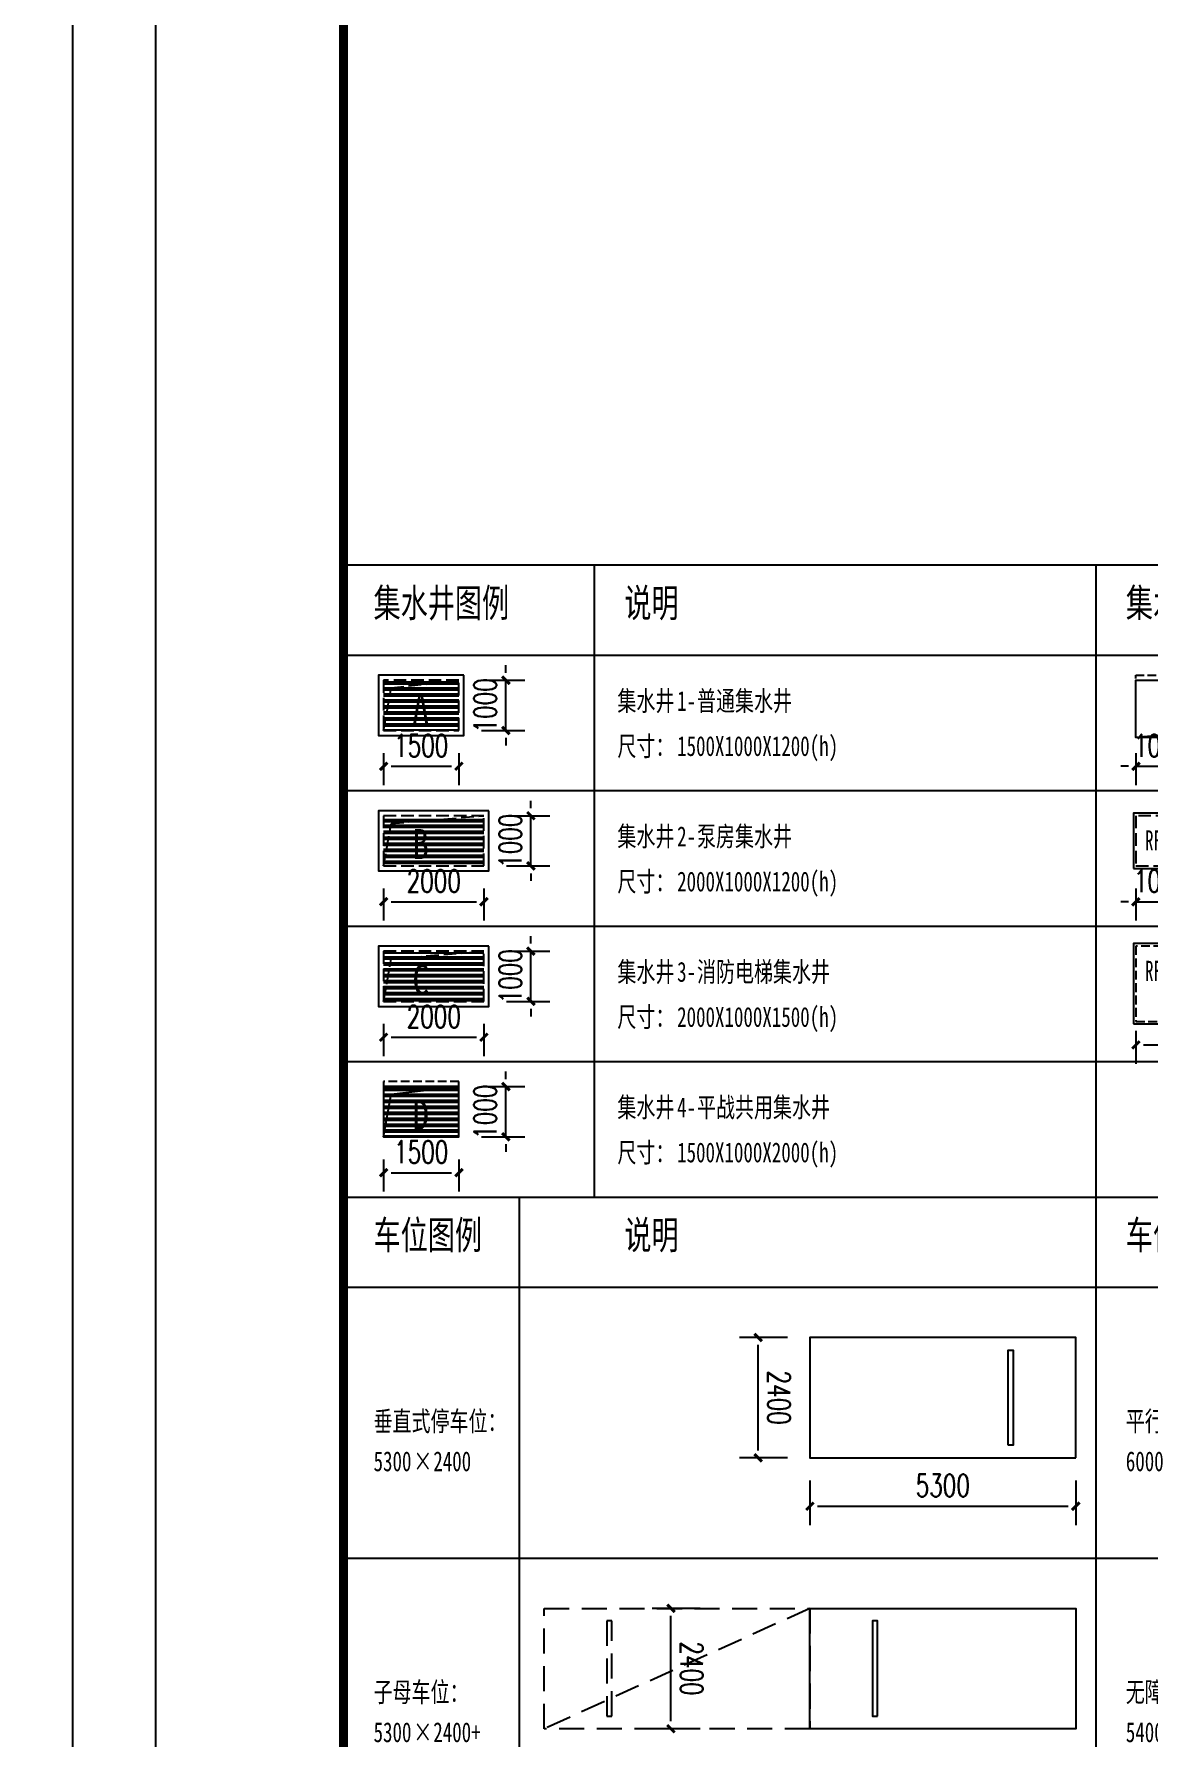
# Model space of a CAD drawing. Header units: millimetres. Extents: x 12325263 to 13848842, y -1463133 to 573208.
# Drawn here: x 12468071 to 12490301, y -899891 to -865927 of the extents above; entities that cross this region are included whole.
import ezdxf
from ezdxf.enums import TextEntityAlignment as Align
from ezdxf.xclip import XClip

# ---------------------------------------------------------------- set-up
doc = ezdxf.new("R2010")
doc.units = ezdxf.units.MM
doc.header["$LTSCALE"] = 1000
doc.header["$XCLIPFRAME"] = 0
doc.linetypes.add('56号楼地下室墙柱$0$DASHED', pattern=[0.75, 0.5, -0.25])
doc.linetypes.add('DASH', pattern=[0.35, 0.25, -0.1])
for name, color, linetype in [('A-ANNO-TEXT', 7, 'Continuous'), ('COLUMN-CONCRETE', 6, 'Continuous'), ('J-集水井', 40, 'Continuous'), ('PUB_DIM', 83, 'Continuous'), ('PUB_HATCH', 8, 'Continuous'), ('TITLIN1', 7, 'Continuous'), ('WALL', 5, 'Continuous'), ('WALL-SHATCH', 8, 'Continuous'), ('人防集水井', 62, 'Continuous'), ('公寓机动车库', 23, 'Continuous'), ('地下室平面$0$子母车位', 9, 'Continuous'), ('水沟+分水线', 133, 'Continuous')]:
    doc.layers.add(name, color=color, linetype=linetype)
doc.styles.add('-黑体', font='simhei.ttf')
doc.styles.add('_TCH_DIM_T3', font='SIMPLEX.shx', dxfattribs={"width": 0.705882, "bigfont": 'GBCBIG.shx'})
doc.styles.add('ACHT', font='simhei.ttf')
doc.styles.add('TITXC', font='simhei.ttf')
doc.styles.add('TITXV', font='', dxfattribs={"width": 0.7})
doc.styles.add('标注宋体', font='', dxfattribs={"width": 0.6})
doc.styles.get('TITXV').set_extended_font_data('SimSun')
doc.styles.get('标注宋体').set_extended_font_data('NSimSun')
doc.dimstyles.new('_TCH_ARCH&&150', dxfattribs={"dimtxt": 446.25, "dimasz": 150, "dimexe": 375, "dimexo": 450, "dimgap": 189.375, "dimtad": 1, "dimdec": 0, "dimzin": 0, "dimdsep": 46, "dimtxsty": '_TCH_DIM_T3', "dimblk": 'asdggshdfhsg_ArchTick', "dimcen": 0.09, "dimclrt": 7, "dimazin": 2, "dimtfac": 1, "dimtdec": 0, "dimtix": 1, "dimtmove": 2, "dimatfit": 3, "dimfxl": 1, "dimtolj": 1, "dimtzin": 0, "dimarcsym": 0})

# ---------------------------------------------------------------- blocks, each defined once
blk = doc.blocks.new('A$C0F4A4D7E')
at = {"layer": 'J-集水井', "linetype": 'DASH'}
h = blk.add_hatch(dxfattribs=at)
h.set_pattern_fill('ANSI32', color=98, scale=25, angle=495, style=0)
h.set_pattern_definition([(180, (200, -200), (-2e-09, -119.0625), []), (180, (160.31, -160.31), (-2e-09, -119.0625), [])])
edge = h.paths.add_edge_path()
edge.add_line((0, 0), (1500, 0))
edge.add_line((1500, 0), (1500, 1000))
edge.add_line((1500, 1000), (0, 1000))
edge.add_line((0, 1000), (0, 0))
at = {"layer": 'J-集水井', "color": 251, "linetype": 'Continuous'}
blk.add_lwpolyline([(1600, 1100), (-100, 1100), (-100, -100), (1600, -100)], close=True, dxfattribs=at)
at = {"layer": 'J-集水井', "linetype": 'DASH'}
blk.add_lwpolyline([(1500, 1000), (0, 1000), (0, 0), (1500, 0)], close=True, dxfattribs=at)
blk.add_lwpolyline([(0, 0), (151, 847), (1500, 1000)], dxfattribs=at)
at = {"layer": 'J-集水井', "color": 7, "style": '-黑体', "width": 0.8}
blk.add_text('A', height=600, rotation=0, dxfattribs=at).set_placement((575, 136))
blk = doc.blocks.new('A$C799138E4')
at = {"layer": 'J-集水井', "linetype": 'DASH'}
h = blk.add_hatch(dxfattribs=at)
h.set_pattern_fill('ANSI32', color=98, scale=25, angle=495, style=0)
h.set_pattern_definition([(180, (200, -200), (-2e-09, -119.0625), []), (180, (160.32, -160.31), (-2e-09, -119.0625), [])])
h.paths.add_polyline_path([(0, 0), (2000, 0), (2000, 1000), (0, 1000)])
at = {"layer": 'J-集水井', "color": 251, "linetype": 'Continuous'}
blk.add_lwpolyline([(2100, 1100), (-100, 1100), (-100, -100), (2100, -100)], close=True, dxfattribs=at)
at = {"layer": 'J-集水井', "linetype": 'DASH'}
blk.add_lwpolyline([(2000, 1000), (0, 1000), (0, 0), (2000, 0)], close=True, dxfattribs=at)
blk.add_lwpolyline([(0, 0), (151, 847), (2000, 1000)], dxfattribs=at)
at = {"layer": 'J-集水井', "color": 7, "style": '-黑体', "width": 0.8}
blk.add_text('B', height=600, rotation=0, dxfattribs=at).set_placement((575, 136))
blk = doc.blocks.new('asdfadfgsdhfghdgj')
at = {"layer": 'J-集水井', "linetype": 'DASH'}
h = blk.add_hatch(dxfattribs=at)
h.set_pattern_fill('ANSI32', color=98, scale=25, angle=495, style=0)
h.set_pattern_definition([(180, (200, -200), (-2e-09, -119.0625), []), (180, (160.32, -160.31), (-2e-09, -119.0625), [])])
h.paths.add_polyline_path([(0, 0), (2000, 0), (2000, 1000), (0, 1000)])
at = {"layer": 'J-集水井', "color": 251, "linetype": 'Continuous'}
blk.add_lwpolyline([(2100, 1100), (-100, 1100), (-100, -100), (2100, -100)], close=True, dxfattribs=at)
at = {"layer": 'J-集水井', "linetype": 'DASH'}
blk.add_lwpolyline([(2000, 1000), (0, 1000), (0, 0), (2000, 0)], close=True, dxfattribs=at)
blk.add_lwpolyline([(0, 0), (151, 847), (2000, 1000)], dxfattribs=at)
at = {"layer": 'J-集水井', "color": 7, "style": '-黑体', "width": 0.8}
blk.add_text('C', height=600, rotation=0, dxfattribs=at).set_placement((575, 136))
blk = doc.blocks.new('A$C5DA70C54')
at = {"layer": 'J-集水井', "linetype": 'DASH'}
h = blk.add_hatch(dxfattribs=at)
h.set_pattern_fill('ANSI32', color=98, scale=35.564045, angle=135, style=0)
h.set_pattern_definition([(180, (284.52, -284.51), (-3e-09, -169.374), []), (180, (228.06, -228.05), (-3e-09, -169.374), [])])
edge = h.paths.add_edge_path()
edge.add_line((0, 0), (2134, 0))
edge.add_line((2134, 0), (2134, 1423))
edge.add_line((2134, 1423), (0, 1423))
edge.add_line((0, 1423), (0, 0))
at = {"layer": 'J-集水井', "color": 251, "linetype": 'DASH'}
blk.add_lwpolyline([(2134, 1565), (0, 1565), (0, 0), (2134, 0)], close=True, dxfattribs=at)
at = {"layer": 'J-集水井'}
blk.add_lwpolyline([(2134, 1423), (0, 1423), (0, 0), (2134, 0)], close=True, dxfattribs=at)
blk.add_lwpolyline([(0, 0), (215, 1205), (2134, 1423)], dxfattribs=at)
at = {"layer": 'J-集水井', "color": 7, "style": '-黑体', "width": 0.8}
blk.add_text('D', height=854, rotation=0, dxfattribs=at).set_placement((819, 194))
blk = doc.blocks.new('A$C57FA15D2')
at = {"layer": 'J-集水井', "linetype": 'DASH'}
h = blk.add_hatch(dxfattribs=at)
h.set_pattern_fill('ANSI32', color=98, scale=35.564045, angle=397.0951, style=0)
h.set_pattern_definition([(90, (1308835302.68, -748105705.37), (-169.373764953, 3e-09), []), (90, (1308835359.13, -748105648.91), (-169.373764953, 3e-09), [])])
h.paths.add_polyline_path([(1565, 285), (1565, 1707), (2987, 1707), (2987, 285)])
at = {"layer": 'J-集水井', "color": 251, "linetype": 'DASH'}
blk.add_lwpolyline([(0, 1849), (2987, 1849), (2987, 0), (0, 0)], close=True, dxfattribs=at)
at = {"layer": 'J-集水井'}
for points in [[(0, 1707), (2987, 1707), (2987, 0), (0, 0), (0, 1707)], [(2987, 1707), (2637, 223), (0, 0)], [(2987, 0), (0, 0), (0, 1707), (2987, 1707), (2987, 0)]]:
    blk.add_lwpolyline(points, dxfattribs=at)
at = {"layer": 'J-集水井', "color": 98, "linetype": 'DASH'}
blk.add_lwpolyline([(1565, 285), (1565, 1707), (2987, 1707), (2987, 285)], close=True, dxfattribs=at)
at = {"layer": 'WALL'}
for points in [[(1565, 1707), (2987, 1707)], [(1565, 285), (2987, 285)]]:
    blk.add_lwpolyline(points, dxfattribs=at)
at = {"layer": 'J-集水井', "color": 7, "style": '-黑体', "text_generation_flag": 4, "width": 0.8}
blk.add_text('E', height=854, rotation=360, dxfattribs=at).set_placement((813, 1309))
blk = doc.blocks.new('A$C620A146A')
at = {"layer": '人防集水井'}
blk.add_lwpolyline([(-71, -71), (2916, -71), (2916, 2205), (-71, 2205)], close=True, dxfattribs=at)
at = {"layer": '人防集水井', "linetype": 'DASH'}
blk.add_lwpolyline([(0, 0), (2845, 0), (2845, 2134), (0, 2134)], close=True, dxfattribs=at)
at = {"layer": '人防集水井', "style": '标注宋体', "width": 0.6}
blk.add_text('RFJ2', height=569, rotation=359.9995, dxfattribs=at).set_placement((264, 1150))
blk = doc.blocks.new('asdgagRFJ1')
at = {"layer": '人防集水井'}
blk.add_lwpolyline([(-50, -1050), (1050, -1050), (1050, 50), (-50, 50)], close=True, dxfattribs=at)
at = {"layer": '人防集水井', "linetype": 'DASH'}
blk.add_lwpolyline([(0, -1000), (1000, -1000), (1000, 0), (0, 0)], close=True, dxfattribs=at)
at = {"layer": '人防集水井', "style": '标注宋体', "width": 0.6}
blk.add_text('RFJ1', height=400, dxfattribs=at).set_placement((186, -691))
blk = doc.blocks.new('asdggshdfhsg_ArchTick')
at = {"color": 0, "linetype": 'ByBlock', "const_width": 0.4}
blk.add_lwpolyline([(-0.5, -0.5), (0.5, 0.5)], dxfattribs=at)
blk = doc.blocks.new('*D5413')
at = {"layer": 'Defpoints', "color": 0, "transparency": 16777216}
for p in [(15800, 9300), (16800, 9300), (16800, 8585)]:
    blk.add_point(p, dxfattribs=at)
at = {"layer": 'PUB_DIM', "color": 0, "lineweight": -2, "transparency": 16777216}
for p, q in [((15800, 8850), (15800, 8210)), ((16800, 8850), (16800, 8210)), ((15650, 8585), (15500, 8585)), ((15800, 8585), (16800, 8585)), ((16950, 8585), (17100, 8585))]:
    blk.add_line(p, q, dxfattribs=at)
at = {"layer": 'PUB_DIM', "color": 0, "lineweight": -2, "transparency": 16777216, "xscale": 150, "yscale": 150, "zscale": 150}
blk.add_blockref('asdggshdfhsg_ArchTick', (15800, 8585), dxfattribs=at)
at = {"layer": 'PUB_DIM', "color": 0, "lineweight": -2, "transparency": 16777216, "xscale": 150, "yscale": 150, "zscale": 150, "rotation": 180}
blk.add_blockref('asdggshdfhsg_ArchTick', (16800, 8585), dxfattribs=at)
at = {"layer": 'PUB_DIM', "color": 7, "transparency": 16777216, "insert": (16300, 8997), "char_height": 446.2, "attachment_point": 5, "style": '_TCH_DIM_T3'}
blk.add_mtext('\\A1;1000', dxfattribs=at)
blk = doc.blocks.new('*D5415')
at = {"layer": 'Defpoints', "color": 0, "transparency": 16777216}
for p in [(2300, 2200), (3237, 2200), (2300, 1200)]:
    blk.add_point(p, dxfattribs=at)
at = {"layer": 'PUB_DIM', "color": 0, "lineweight": -2, "transparency": 16777216}
for p, q in [((3237, 2350), (3237, 2500)), ((2750, 2200), (3612, 2200)), ((3237, 1200), (3237, 2200)), ((2750, 1200), (3612, 1200)), ((3237, 1050), (3237, 900))]:
    blk.add_line(p, q, dxfattribs=at)
at = {"layer": 'PUB_DIM', "color": 0, "lineweight": -2, "transparency": 16777216, "xscale": 150, "yscale": 150, "zscale": 150}
for p, rotation in [((3237, 2200), 270), ((3237, 1200), 90)]:
    blk.add_blockref('asdggshdfhsg_ArchTick', p, dxfattribs=dict(at, rotation=rotation))
at = {"layer": 'PUB_DIM', "color": 7, "transparency": 16777216, "insert": (2824, 1700), "char_height": 446.2, "attachment_point": 5, "rotation": 90, "style": '_TCH_DIM_T3'}
blk.add_mtext('\\A1;1000', dxfattribs=at)
blk = doc.blocks.new('*D5416')
at = {"layer": 'Defpoints', "color": 0, "transparency": 16777216}
for p in [(800, 1200), (2300, 1200), (2300, 485)]:
    blk.add_point(p, dxfattribs=at)
at = {"layer": 'PUB_DIM', "color": 0, "lineweight": -2, "transparency": 16777216}
for p, q in [((800, 750), (800, 110)), ((2300, 750), (2300, 110)), ((950, 485), (2150, 485))]:
    blk.add_line(p, q, dxfattribs=at)
at = {"layer": 'PUB_DIM', "color": 0, "lineweight": -2, "transparency": 16777216, "xscale": 150, "yscale": 150, "zscale": 150, "rotation": 180}
blk.add_blockref('asdggshdfhsg_ArchTick', (800, 485), dxfattribs=at)
at = {"layer": 'PUB_DIM', "color": 0, "lineweight": -2, "transparency": 16777216, "xscale": 150, "yscale": 150, "zscale": 150}
blk.add_blockref('asdggshdfhsg_ArchTick', (2300, 485), dxfattribs=at)
at = {"layer": 'PUB_DIM', "color": 7, "transparency": 16777216, "insert": (1550, 897), "char_height": 446.2, "attachment_point": 5, "style": '_TCH_DIM_T3'}
blk.add_mtext('\\A1;1500', dxfattribs=at)
blk = doc.blocks.new('*D5417')
at = {"layer": 'Defpoints', "color": 0, "transparency": 16777216}
for p in [(2800, 4900), (3737, 4900), (2800, 3900)]:
    blk.add_point(p, dxfattribs=at)
at = {"layer": 'PUB_DIM', "color": 0, "lineweight": -2, "transparency": 16777216}
for p, q in [((3737, 5050), (3737, 5200)), ((3250, 4900), (4112, 4900)), ((3737, 3900), (3737, 4900)), ((3250, 3900), (4112, 3900)), ((3737, 3750), (3737, 3600))]:
    blk.add_line(p, q, dxfattribs=at)
at = {"layer": 'PUB_DIM', "color": 0, "lineweight": -2, "transparency": 16777216, "xscale": 150, "yscale": 150, "zscale": 150}
for p, rotation in [((3737, 4900), 270), ((3737, 3900), 90)]:
    blk.add_blockref('asdggshdfhsg_ArchTick', p, dxfattribs=dict(at, rotation=rotation))
at = {"layer": 'PUB_DIM', "color": 7, "transparency": 16777216, "insert": (3324, 4400), "char_height": 446.2, "attachment_point": 5, "rotation": 90, "style": '_TCH_DIM_T3'}
blk.add_mtext('\\A1;1000', dxfattribs=at)
blk = doc.blocks.new('*D5418')
at = {"layer": 'Defpoints', "color": 0, "transparency": 16777216}
for p in [(800, 3900), (2800, 3900), (2800, 3185)]:
    blk.add_point(p, dxfattribs=at)
at = {"layer": 'PUB_DIM', "color": 0, "lineweight": -2, "transparency": 16777216}
for p, q in [((800, 3450), (800, 2810)), ((2800, 3450), (2800, 2810)), ((950, 3185), (2650, 3185))]:
    blk.add_line(p, q, dxfattribs=at)
at = {"layer": 'PUB_DIM', "color": 0, "lineweight": -2, "transparency": 16777216, "xscale": 150, "yscale": 150, "zscale": 150, "rotation": 180}
blk.add_blockref('asdggshdfhsg_ArchTick', (800, 3185), dxfattribs=at)
at = {"layer": 'PUB_DIM', "color": 0, "lineweight": -2, "transparency": 16777216, "xscale": 150, "yscale": 150, "zscale": 150}
blk.add_blockref('asdggshdfhsg_ArchTick', (2800, 3185), dxfattribs=at)
at = {"layer": 'PUB_DIM', "color": 7, "transparency": 16777216, "insert": (1800, 3597), "char_height": 446.2, "attachment_point": 5, "style": '_TCH_DIM_T3'}
blk.add_mtext('\\A1;2000', dxfattribs=at)
blk = doc.blocks.new('*D5419')
at = {"layer": 'Defpoints', "color": 0, "transparency": 16777216}
for p in [(2800, 7600), (3737, 7600), (2800, 6600)]:
    blk.add_point(p, dxfattribs=at)
at = {"layer": 'PUB_DIM', "color": 0, "lineweight": -2, "transparency": 16777216}
for p, q in [((3737, 7750), (3737, 7900)), ((3250, 7600), (4112, 7600)), ((3737, 6600), (3737, 7600)), ((3250, 6600), (4112, 6600)), ((3737, 6450), (3737, 6300))]:
    blk.add_line(p, q, dxfattribs=at)
at = {"layer": 'PUB_DIM', "color": 0, "lineweight": -2, "transparency": 16777216, "xscale": 150, "yscale": 150, "zscale": 150}
for p, rotation in [((3737, 7600), 270), ((3737, 6600), 90)]:
    blk.add_blockref('asdggshdfhsg_ArchTick', p, dxfattribs=dict(at, rotation=rotation))
at = {"layer": 'PUB_DIM', "color": 7, "transparency": 16777216, "insert": (3324, 7100), "char_height": 446.2, "attachment_point": 5, "rotation": 90, "style": '_TCH_DIM_T3'}
blk.add_mtext('\\A1;1000', dxfattribs=at)
blk = doc.blocks.new('*D5420')
at = {"layer": 'Defpoints', "color": 0, "transparency": 16777216}
for p in [(800, 6600), (2800, 6600), (2800, 5885)]:
    blk.add_point(p, dxfattribs=at)
at = {"layer": 'PUB_DIM', "color": 0, "lineweight": -2, "transparency": 16777216}
for p, q in [((800, 6150), (800, 5510)), ((2800, 6150), (2800, 5510)), ((950, 5885), (2650, 5885))]:
    blk.add_line(p, q, dxfattribs=at)
at = {"layer": 'PUB_DIM', "color": 0, "lineweight": -2, "transparency": 16777216, "xscale": 150, "yscale": 150, "zscale": 150, "rotation": 180}
blk.add_blockref('asdggshdfhsg_ArchTick', (800, 5885), dxfattribs=at)
at = {"layer": 'PUB_DIM', "color": 0, "lineweight": -2, "transparency": 16777216, "xscale": 150, "yscale": 150, "zscale": 150}
blk.add_blockref('asdggshdfhsg_ArchTick', (2800, 5885), dxfattribs=at)
at = {"layer": 'PUB_DIM', "color": 7, "transparency": 16777216, "insert": (1800, 6297), "char_height": 446.2, "attachment_point": 5, "style": '_TCH_DIM_T3'}
blk.add_mtext('\\A1;2000', dxfattribs=at)
blk = doc.blocks.new('*D5421')
at = {"layer": 'Defpoints', "color": 0, "transparency": 16777216}
for p in [(2300, 10300), (3237, 10300), (2300, 9300)]:
    blk.add_point(p, dxfattribs=at)
at = {"layer": 'PUB_DIM', "color": 0, "lineweight": -2, "transparency": 16777216}
for p, q in [((3237, 10450), (3237, 10600)), ((2750, 10300), (3612, 10300)), ((3237, 9300), (3237, 10300)), ((2750, 9300), (3612, 9300)), ((3237, 9150), (3237, 9000))]:
    blk.add_line(p, q, dxfattribs=at)
at = {"layer": 'PUB_DIM', "color": 0, "lineweight": -2, "transparency": 16777216, "xscale": 150, "yscale": 150, "zscale": 150}
for p, rotation in [((3237, 10300), 270), ((3237, 9300), 90)]:
    blk.add_blockref('asdggshdfhsg_ArchTick', p, dxfattribs=dict(at, rotation=rotation))
at = {"layer": 'PUB_DIM', "color": 7, "transparency": 16777216, "insert": (2824, 9800), "char_height": 446.2, "attachment_point": 5, "rotation": 90, "style": '_TCH_DIM_T3'}
blk.add_mtext('\\A1;1000', dxfattribs=at)
blk = doc.blocks.new('*D5422')
at = {"layer": 'Defpoints', "color": 0, "transparency": 16777216}
for p in [(800, 9300), (2300, 9300), (2300, 8585)]:
    blk.add_point(p, dxfattribs=at)
at = {"layer": 'PUB_DIM', "color": 0, "lineweight": -2, "transparency": 16777216}
for p, q in [((800, 8850), (800, 8210)), ((2300, 8850), (2300, 8210)), ((950, 8585), (2150, 8585))]:
    blk.add_line(p, q, dxfattribs=at)
at = {"layer": 'PUB_DIM', "color": 0, "lineweight": -2, "transparency": 16777216, "xscale": 150, "yscale": 150, "zscale": 150, "rotation": 180}
blk.add_blockref('asdggshdfhsg_ArchTick', (800, 8585), dxfattribs=at)
at = {"layer": 'PUB_DIM', "color": 0, "lineweight": -2, "transparency": 16777216, "xscale": 150, "yscale": 150, "zscale": 150}
blk.add_blockref('asdggshdfhsg_ArchTick', (2300, 8585), dxfattribs=at)
at = {"layer": 'PUB_DIM', "color": 7, "transparency": 16777216, "insert": (1550, 8997), "char_height": 446.2, "attachment_point": 5, "style": '_TCH_DIM_T3'}
blk.add_mtext('\\A1;1500', dxfattribs=at)
blk = doc.blocks.new('*D5424')
at = {"layer": 'Defpoints', "color": 0, "transparency": 16777216}
for p in [(15800, 6600), (16800, 6600), (16800, 5885)]:
    blk.add_point(p, dxfattribs=at)
at = {"layer": 'PUB_DIM', "color": 0, "lineweight": -2, "transparency": 16777216}
for p, q in [((15800, 6150), (15800, 5510)), ((16800, 6150), (16800, 5510)), ((15650, 5885), (15500, 5885)), ((15800, 5885), (16800, 5885)), ((16950, 5885), (17100, 5885))]:
    blk.add_line(p, q, dxfattribs=at)
at = {"layer": 'PUB_DIM', "color": 0, "lineweight": -2, "transparency": 16777216, "xscale": 150, "yscale": 150, "zscale": 150}
blk.add_blockref('asdggshdfhsg_ArchTick', (15800, 5885), dxfattribs=at)
at = {"layer": 'PUB_DIM', "color": 0, "lineweight": -2, "transparency": 16777216, "xscale": 150, "yscale": 150, "zscale": 150, "rotation": 180}
blk.add_blockref('asdggshdfhsg_ArchTick', (16800, 5885), dxfattribs=at)
at = {"layer": 'PUB_DIM', "color": 7, "transparency": 16777216, "insert": (16300, 6297), "char_height": 446.2, "attachment_point": 5, "style": '_TCH_DIM_T3'}
blk.add_mtext('\\A1;1000', dxfattribs=at)
blk = doc.blocks.new('*D5426')
at = {"layer": 'Defpoints', "color": 0, "transparency": 16777216}
for p in [(15800, 3761), (17800, 3761), (17800, 3032)]:
    blk.add_point(p, dxfattribs=at)
at = {"layer": 'PUB_DIM', "color": 0, "lineweight": -2, "transparency": 16777216}
for p, q in [((15800, 3311), (15800, 2657)), ((17800, 3311), (17800, 2657)), ((15950, 3032), (17650, 3032))]:
    blk.add_line(p, q, dxfattribs=at)
at = {"layer": 'PUB_DIM', "color": 0, "lineweight": -2, "transparency": 16777216, "xscale": 150, "yscale": 150, "zscale": 150, "rotation": 180}
blk.add_blockref('asdggshdfhsg_ArchTick', (15800, 3032), dxfattribs=at)
at = {"layer": 'PUB_DIM', "color": 0, "lineweight": -2, "transparency": 16777216, "xscale": 150, "yscale": 150, "zscale": 150}
blk.add_blockref('asdggshdfhsg_ArchTick', (17800, 3032), dxfattribs=at)
at = {"layer": 'PUB_DIM', "color": 7, "transparency": 16777216, "insert": (16800, 3445), "char_height": 446.2, "attachment_point": 5, "style": '_TCH_DIM_T3'}
blk.add_mtext('\\A1;2000', dxfattribs=at)
blk = doc.blocks.new('地下室平面$0$CAR-4')
blk.add_lwpolyline([(-1200, 0), (1200, 0), (1200, -5300), (-1200, -5300)], close=True)
at = {"extrusion": (-0.000447791, -3.39718e-15, 1), "elevation": -1}
blk.add_lwpolyline([(-950, -1350), (950, -1350), (950, -1250), (-950, -1250)], close=True, dxfattribs=at)
blk = doc.blocks.new('地下室平面$0$A$C3CDF16B7')
at = {"layer": '地下室平面$0$子母车位', "linetype": '56号楼地下室墙柱$0$DASHED'}
blk.add_line((0, -2400), (-5300, 0), dxfattribs=at)
blk.add_lwpolyline([(-5300, 0), (-5300, -2400), (0, -2400), (0, 0)], close=True, dxfattribs=at)
at = {"layer": '地下室平面$0$子母车位', "linetype": '56号楼地下室墙柱$0$DASHED', "extrusion": (5.83414e-14, 0.000447791, 1), "elevation": -1}
blk.add_lwpolyline([(-3950, -250), (-3950, -2150), (-4050, -2150), (-4050, -250)], close=True, dxfattribs=at)
blk = doc.blocks.new('*D5427')
at = {"layer": 'Defpoints', "color": 0, "transparency": 16777216}
for p in [(8269, 9800), (9300, 9800), (9300, 7400)]:
    blk.add_point(p, dxfattribs=at)
at = {"layer": 'PUB_DIM', "color": 0, "lineweight": -2, "transparency": 16777216}
for p, q in [((8850, 9800), (7894, 9800)), ((8269, 7550), (8269, 9650)), ((8850, 7400), (7894, 7400))]:
    blk.add_line(p, q, dxfattribs=at)
at = {"layer": 'PUB_DIM', "color": 0, "lineweight": -2, "transparency": 16777216, "xscale": 150, "yscale": 150, "zscale": 150}
for p, rotation in [((8269, 9800), 90.00034866105784), ((8269, 7400), 270.0003486610578)]:
    blk.add_blockref('asdggshdfhsg_ArchTick', p, dxfattribs=dict(at, rotation=rotation))
at = {"layer": 'PUB_DIM', "color": 7, "transparency": 16777216, "insert": (8681, 8600), "char_height": 446.2, "attachment_point": 5, "rotation": 270.0003, "style": '_TCH_DIM_T3'}
blk.add_mtext('\\A1;2400', dxfattribs=at)
blk = doc.blocks.new('*D5428')
at = {"layer": 'Defpoints', "color": 0, "transparency": 16777216}
for p in [(9300, 7400), (14600, 7400), (14600, 6436)]:
    blk.add_point(p, dxfattribs=at)
at = {"layer": 'PUB_DIM', "color": 0, "lineweight": -2, "transparency": 16777216}
for p, q in [((9300, 6950), (9300, 6061)), ((14600, 6950), (14600, 6061)), ((9450, 6436), (14450, 6436))]:
    blk.add_line(p, q, dxfattribs=at)
at = {"layer": 'PUB_DIM', "color": 0, "lineweight": -2, "transparency": 16777216, "xscale": 150, "yscale": 150, "zscale": 150}
for p, rotation in [((9300, 6436), 180.0003486651388), ((14600, 6436), 0.0003486651387921976)]:
    blk.add_blockref('asdggshdfhsg_ArchTick', p, dxfattribs=dict(at, rotation=rotation))
at = {"layer": 'PUB_DIM', "color": 7, "transparency": 16777216, "insert": (11950, 6849), "char_height": 446.2, "attachment_point": 5, "rotation": 0.0003, "style": '_TCH_DIM_T3'}
blk.add_mtext('\\A1;5300', dxfattribs=at)
blk = doc.blocks.new('*D5429')
at = {"layer": 'Defpoints', "color": 0, "transparency": 16777216}
for p in [(4000, 2000), (9300, 2000), (9300, 520)]:
    blk.add_point(p, dxfattribs=at)
at = {"layer": 'PUB_DIM', "color": 0, "lineweight": -2, "transparency": 16777216}
for p, q in [((4000, 1550), (4000, 145)), ((9300, 1550), (9300, 145)), ((4150, 520), (9150, 520))]:
    blk.add_line(p, q, dxfattribs=at)
at = {"layer": 'PUB_DIM', "color": 0, "lineweight": -2, "transparency": 16777216, "xscale": 150, "yscale": 150, "zscale": 150}
for p, rotation in [((4000, 520), 180.0003486651388), ((9300, 520), 0.0003486651388049198)]:
    blk.add_blockref('asdggshdfhsg_ArchTick', p, dxfattribs=dict(at, rotation=rotation))
at = {"layer": 'PUB_DIM', "color": 7, "transparency": 16777216, "insert": (6650, 932), "char_height": 446.2, "attachment_point": 5, "rotation": 0.0003, "style": '_TCH_DIM_T3'}
blk.add_mtext('\\A1;5300', dxfattribs=at)
blk = doc.blocks.new('*D5430')
at = {"layer": 'Defpoints', "color": 0, "transparency": 16777216}
for p in [(9300, 2000), (14600, 2000), (14600, 520)]:
    blk.add_point(p, dxfattribs=at)
at = {"layer": 'PUB_DIM', "color": 0, "lineweight": -2, "transparency": 16777216}
for p, q in [((9300, 1550), (9300, 145)), ((14600, 1550), (14600, 145)), ((9450, 520), (14450, 520))]:
    blk.add_line(p, q, dxfattribs=at)
at = {"layer": 'PUB_DIM', "color": 0, "lineweight": -2, "transparency": 16777216, "xscale": 150, "yscale": 150, "zscale": 150}
for p, rotation in [((9300, 520), 180.0003486651388), ((14600, 520), 0.0003486651388049198)]:
    blk.add_blockref('asdggshdfhsg_ArchTick', p, dxfattribs=dict(at, rotation=rotation))
at = {"layer": 'PUB_DIM', "color": 7, "transparency": 16777216, "insert": (11950, 932), "char_height": 446.2, "attachment_point": 5, "rotation": 0.0003, "style": '_TCH_DIM_T3'}
blk.add_mtext('\\A1;5300', dxfattribs=at)
blk = doc.blocks.new('*D5435')
at = {"layer": 'Defpoints', "color": 0, "transparency": 16777216}
for p in [(6529, 4400), (7561, 4400), (7561, 2000)]:
    blk.add_point(p, dxfattribs=at)
at = {"layer": 'PUB_DIM', "color": 0, "lineweight": -2, "transparency": 16777216}
for p, q in [((7111, 4400), (6154, 4400)), ((6529, 2150), (6529, 4250)), ((7111, 2000), (6154, 2000))]:
    blk.add_line(p, q, dxfattribs=at)
at = {"layer": 'PUB_DIM', "color": 0, "lineweight": -2, "transparency": 16777216, "xscale": 150, "yscale": 150, "zscale": 150}
for p, rotation in [((6529, 4400), 90.00034866105784), ((6529, 2000), 270.0003486610578)]:
    blk.add_blockref('asdggshdfhsg_ArchTick', p, dxfattribs=dict(at, rotation=rotation))
at = {"layer": 'PUB_DIM', "color": 7, "transparency": 16777216, "insert": (6942, 3200), "char_height": 446.2, "attachment_point": 5, "rotation": 270.0003, "style": '_TCH_DIM_T3'}
blk.add_mtext('\\A1;2400', dxfattribs=at)
blk = doc.blocks.new('横向图框_A0')
at = {"layer": 'TITLIN1'}
blk.add_lwpolyline([(0, 0), (1189, 0), (1189, 841), (0, 841)], close=True, dxfattribs=at)
at = {"layer": 'TITLIN1', "const_width": 1.2}
blk.add_lwpolyline([(25, 10), (1179, 10), (1179, 831), (25, 831)], close=True, dxfattribs=at)
blk.add_lwpolyline([(25, 10), (1179, 10), (1179, 831), (25, 831)], close=True, dxfattribs=at)
at = {"style": 'TITXV', "width": 0.8}
for tag, p in [('暖通', (3.13, 781)), ('智能化', (9.38, 781)), ('给排水', (15.63, 705)), ('建筑', (3.13, 705)), ('结构', (9.38, 705)), ('电气', (21.88, 705))]:
    blk.add_attdef(tag, text='', height=2.5, rotation=90, dxfattribs=at).set_placement(p, align=Align.MIDDLE_CENTER)
for tag, height, style, p in [('总工程师', 3, 'ACHT', (1143.11, 210.3)), ('审定', 3, 'ACHT', (1143.11, 202.3)), ('审核', 3, 'ACHT', (1143.11, 194.3)), ('设计总负责人1', 3, 'ACHT', (1143.11, 186.3)), ('设计总负责人2', 3, 'ACHT', (1143.11, 178.3)), ('设计总负责人3', 3, 'ACHT', (1143.11, 170.3)), ('专业负责人1', 3, 'ACHT', (1143.11, 162.3)), ('专业负责人2', 3, 'ACHT', (1143.11, 154.3)), ('专业负责人3', 3, 'ACHT', (1143.11, 146.3)), ('校核1', 3, 'ACHT', (1143.11, 138.3)), ('校核2', 3, 'ACHT', (1143.11, 130.3)), ('设计1', 3, 'ACHT', (1143.11, 122.3)), ('设计2', 3, 'ACHT', (1143.11, 114.3)), ('工程编号', 3, 'TITXC', (1142.31, 74.79)), ('专业', 3, 'TITXC', (1170.43, 74.79)), ('设计阶段', 3, 'TITXC', (1155.54, 67.78)), ('图号', 5, 'TITXC', (1140.34, 32.75)), ('出图日期', 3, 'ACHT', (1144.35, 24.29))]:
    blk.add_attdef(tag, text='', height=height, dxfattribs=dict(style=style)).set_placement(p, align=Align.MIDDLE_CENTER)
at = {"style": 'TITXC', "flags": 1}
for tag, height, p in [('建设单位', 3, (1149.82, 102.29)), ('工程名称', 3, (1149.82, 86.29)), ('图纸名称', 5, (1149.82, 51.04))]:
    blk.add_attdef(tag, text='', height=height, dxfattribs=at).set_placement(p, align=Align.MIDDLE_CENTER)
at = {"style": 'ACHT', "width": 0.8}
for tag, p in [('版本号', (1172.76, 32.79)), ('序号', (1172.76, 24.29))]:
    blk.add_attdef(tag, text='', height=3, dxfattribs=at).set_placement(p, align=Align.MIDDLE_CENTER)
blk = doc.blocks.new('*U20')
blk.add_blockref('横向图框_A0', (0, 0))
blk = doc.blocks.new('A$C15443CC7')
at = {"xscale": 150, "yscale": 150, "zscale": 150}
blk.add_blockref('*U20', (0, 0), dxfattribs=at)
blk = doc.blocks.new('adgshg13-A$C7F010FC0')
at = {"layer": 'WALL-SHATCH'}
h = blk.add_hatch(color=256, dxfattribs=at)
h.dxf.hatch_style = 1
h.paths.add_polyline_path([(-60384, -16881), (-763, 197), (12588, -13153), (12588, -157996), (-162965, -188820), (-171262, -180523), (-171262, -31311), (-150707, -10756), (-131860, -7981), (-99162, -7981), (-99162, -4981), (-76620, -4981), (-70108, -16881)], flags=16)
h.paths.add_polyline_path([(-60091, -16381), (-647, 647), (12988, -12988), (12988, -158332), (-163101, -189250), (-171662, -180689), (-171662, -31145), (-150778, -10261), (-131897, -7481), (-99562, -7481), (-99562, -4581), (-76366, -4581), (-69908, -16381)])
at = {"layer": 'COLUMN-CONCRETE'}
for points in [[(-60091, -16381), (-647, 647), (12988, -12988), (12988, -158332), (-163101, -189250), (-171662, -180689), (-171662, -31145), (-150778, -10261), (-131897, -7481), (-99562, -7481), (-99562, -4581), (-76366, -4581), (-69908, -16381)], [(-60384, -16881), (-763, 197), (12588, -13153), (12588, -157996), (-162965, -188820), (-171262, -180523), (-171262, -31311), (-150707, -10756), (-131860, -7981), (-99162, -7981), (-99162, -4981), (-76620, -4981), (-70108, -16881)]]:
    blk.add_lwpolyline(points, close=True, dxfattribs=at)
blk = doc.blocks.new('A$C4C7A72D3')
at = {"layer": 'WALL', "color": 1}
blk.add_blockref('adgshg13-A$C7F010FC0', (210433, 205503.6), dxfattribs=at)
blk = doc.blocks.new('A$C20AC37F1')
for p, q in [((0, 12600), (30000, 12600)), ((5000, 12600), (5000, 0)), ((15000, 12600), (15000, 0)), ((0, 10800), (30000, 10800)), ((0, 8100), (30000, 8100)), ((0, 5400), (30000, 5400)), ((0, 2700), (30000, 2700)), ((0, 0), (30000, 0))]:
    blk.add_line(p, q)
blk.add_lwpolyline([(0, 0), (0, 12600), (30000, 12600), (30000, 0)])
for name, p, xscale, yscale, zscale in [('A$C57FA15D2', (15800, 9161.9), 0.6694822888925578, 0.6694822888925578, 0.6694822888925578), ('A$C620A146A', (15800, 3500), 0.7029571554278916, 0.7029571554278916, 0.7029571554278916), ('A$C5DA70C54', (800, 1200), 0.7029571553170839, 0.7029571553170839, 0.7029571553170839)]:
    blk.add_blockref(name, p, dxfattribs=dict(xscale=xscale, yscale=yscale, zscale=zscale))
for name, p in [('A$C799138E4', (800, 6600)), ('asdfadfgsdhfghdgj', (800, 3900))]:
    blk.add_blockref(name, p)
at = {"layer": '人防集水井', "linetype": 'DASH', "rotation": 359.9995189825989}
blk.add_blockref('asdgagRFJ1', (15800, 7600), dxfattribs=at)
at = {"layer": '水沟+分水线'}
blk.add_blockref('A$C0F4A4D7E', (800, 9300), dxfattribs=at)
at = {"layer": 'A-ANNO-TEXT', "color": 2, "style": 'TITXV', "width": 0.7}
for s, p in [('集水井图例', (598.9, 11560.2)), ('说明', (5598.9, 11560.2)), ('集水井图例', (15598.9, 11560.2))]:
    blk.add_text(s, height=566.46, dxfattribs=at).set_placement(p)
at = {"layer": 'A-ANNO-TEXT', "style": 'TITXV', "width": 0.7}
for s, height, p in [('集水井', 396.52, (5461.1, 9691)), ('1-', 396.52, (6652, 9691)), ('普通集水井', 396.52, (7049, 9691)), ('尺寸：', 396.52, (5461.1, 8791)), ('1500X1000X1200(h)', 396.519, (6652, 8791)), ('集水井', 396.52, (5461.1, 6991)), ('2-', 396.52, (6652, 6991)), ('泵房集水井', 396.52, (7049, 6991)), ('尺寸：', 396.52, (5461.1, 6091)), ('2000X1000X1200(h)', 396.519, (6652, 6091)), ('集水井', 396.52, (5461.1, 4291)), ('3-', 396.52, (6652, 4291)), ('消防电梯集水井', 396.52, (7049, 4291)), ('尺寸：', 396.52, (5461.1, 3391)), ('2000X1000X1500(h)', 396.519, (6652, 3391)), ('集水井', 396.52, (5461.1, 1591)), ('平战共用集水井', 396.52, (7049, 1591)), ('4-', 396.52, (6652, 1591)), ('尺寸：', 396.52, (5461.1, 691)), ('1500X1000X2000(h)', 396.519, (6652, 691))]:
    blk.add_text(s, height=height, dxfattribs=at).set_placement(p)
at = {"layer": 'PUB_DIM'}
for p1, p2, distance, picture, middle in [((2300, 9300), (2300, 10300), -936.6, '*D5421', (2824.1, 9800)), ((800, 9300), (2300, 9300), -715.3, '*D5422', (1550, 8997.2)), ((15800, 9300), (16800, 9300), -715.3, '*D5413', (16300, 8997.2)), ((2800, 6600), (2800, 7600), -936.6, '*D5419', (3324.1, 7100)), ((800, 6600), (2800, 6600), -715.3, '*D5420', (1800, 6297.2)), ((15800, 6600), (16800, 6600), -715.3, '*D5424', (16300, 6297.2)), ((2800, 3900), (2800, 4900), -936.6, '*D5417', (3324.1, 4400)), ((800, 3900), (2800, 3900), -715.3, '*D5418', (1800, 3597.2)), ((15800, 3760.9), (17800, 3760.9), -728.4, '*D5426', (16800, 3445)), ((2300, 1200), (2300, 2200), -936.6, '*D5415', (2824.1, 1700)), ((800, 1200), (2300, 1200), -715.3, '*D5416', (1550, 897.2))]:
    dim = blk.add_aligned_dim(p1=p1, p2=p2, distance=distance, dimstyle='_TCH_ARCH&&150', dxfattribs=at)
    dim.commit()
    dim.dimension.update_dxf_attribs({"geometry": picture, "text_midpoint": middle})
blk = doc.blocks.new('A$C2E211B97')
for p, q in [((0, 12600), (30000, 12600)), ((3500, 12600), (3500, -5400)), ((15000, 12600), (15000, -5400)), ((0, 10800), (30000, 10800)), ((0, 5400), (30000, 5400))]:
    blk.add_line(p, q)
blk.add_lwpolyline([(0, -5400), (0, 12600), (30000, 12600), (30000, -5400)])
at = {"layer": '公寓机动车库', "xscale": -1, "rotation": 270.0003486765241}
blk.add_blockref('地下室平面$0$CAR-4', (14600, 8600), dxfattribs=at)
at = {"layer": '公寓机动车库', "rotation": 89.99983830339741}
blk.add_blockref('地下室平面$0$CAR-4', (9300, 3200), dxfattribs=at)
at = {"layer": '地下室平面$0$子母车位', "xscale": -1, "rotation": 179.9999336232542}
blk.add_blockref('地下室平面$0$A$C3CDF16B7', (9300, 2000), dxfattribs=at)
at = {"layer": 'A-ANNO-TEXT', "color": 2, "style": 'TITXV', "width": 0.7}
for s, p in [('车位图例', (598.9, 11560.2)), ('说明', (5598.9, 11560.2)), ('车位图例', (15598.9, 11560.2))]:
    blk.add_text(s, height=566.46, dxfattribs=at).set_placement(p)
at = {"layer": 'A-ANNO-TEXT', "style": 'TITXV', "width": 0.7}
for s, height, p in [('垂直式停车位：', 396.52, (598.9, 7933.4)), ('平行车位：', 396.52, (15598.9, 7933.4)), ('5300', 396.52, (598.9, 7133.4)), ('×', 396.5, (1392.8, 7133.4)), ('2400', 396.52, (1789.8, 7133.4)), ('6000', 396.52, (15598.9, 7133.4)), ('子母车位：', 396.52, (598.9, 2533.4)), ('无障碍车位：', 396.52, (15598.9, 2533.4)), ('5300', 396.52, (598.9, 1733.4)), ('×', 396.5, (1392.8, 1733.4)), ('2400+', 396.52, (1789.8, 1733.4)), ('5400', 396.52, (15598.9, 1733.4))]:
    blk.add_text(s, height=height, dxfattribs=at).set_placement(p)
at = {"layer": 'PUB_DIM'}
for p1, p2, distance, picture, middle in [((9300, 7400), (9300, 9800), 1031.3, '*D5427', (8681.2, 8600)), ((9300, 7400), (14600, 7400), -963.8, '*D5428', (11950, 6848.7)), ((7560.8, 2000), (7560.7, 4400), 1031.3, '*D5435', (6942, 3200)), ((4000, 2000), (9300, 2000), -1480.1, '*D5429', (6650, 932.5)), ((9300, 2000), (14600, 2000.1), -1480.1, '*D5430', (11950, 932.5))]:
    dim = blk.add_aligned_dim(p1=p1, p2=p2, distance=distance, dimstyle='_TCH_ARCH&&150', dxfattribs=at)
    dim.commit()
    dim.dimension.update_dxf_attribs({"geometry": picture, "text_midpoint": middle})

msp = doc.modelspace()

# ---------------------------------------------------------------- linework, layer by layer
at = {"layer": 'PUB_HATCH'}
msp.add_lwpolyline([(12468841.6, -733133), (12648841.6, -733133), (12648841.6, -963133), (12468841.6, -963133)], close=True, dxfattribs=at)

# ---------------------------------------------------------------- block references
for name, p in [('A$C15443CC7', (12470491.6, -908608)), ('A$C20AC37F1', (12474241.6, -889108)), ('A$C2E211B97', (12474241.6, -901708))]:
    msp.add_blockref(name, p)

# ---------------------------------------------------------------- next in the draw order: block references
ref = msp.add_blockref('A$C4C7A72D3', (12385714.9, -906209.5), dxfattribs=dict(rotation=350.041249254255))
XClip(ref).set_block_clipping_path([(223442.8584877662, 85923.1187333744), (220542.7961432356, 85923.1422391906), (220542.8579492103, 89292.823275506), (211526.9150355905, 89292.8101311298), (210631.4331447985, 94392.8080583527), (206113.3685902953, 94392.8025418455), (206001.4315187763, 95030.3127344656), (204376.2826588508, 94744.9613686837), (203364.4570056833, 100506.9030052917), (197947.3947122637, 99555.7482674252), (192482.3428474721, 130679.4765393781), (190118.7804593667, 130264.4504016289), (191623.4071957469, 121695.6427078634), (177046.6486519482, 119136.2011700841), (175707.6223907359, 126760.8483765714), (173902.988371335, 128026.4039125028), (169528.3854461554, 127258.2903269802), (169070.0967394859, 129868.3614864857), (163308.2517458182, 128856.6693391807), (163766.52659606, 126246.6171700556), (159679.1795131005, 125528.9180921423), (170669.6888374612, 62935.797914044), (167222.1989369914, 62330.4650948944), (167939.7759490944, 58243.6808593175), (171386.9528796654, 58848.2912487988), (172857.0656793863, 50477.0032648193), (165962.5026008021, 49266.4230898353), (168037.7813034765, 37447.1796448426), (140649.9584970828, 32638.2390106404), (115387.9799239188, 28202.5781787895), (95598.7254695911, 140907.4332163476), (226939.476109907, 163968.8668500402), (240128.6952811591, 88852.8973128139)])

doc.saveas('drawing.dxf')
